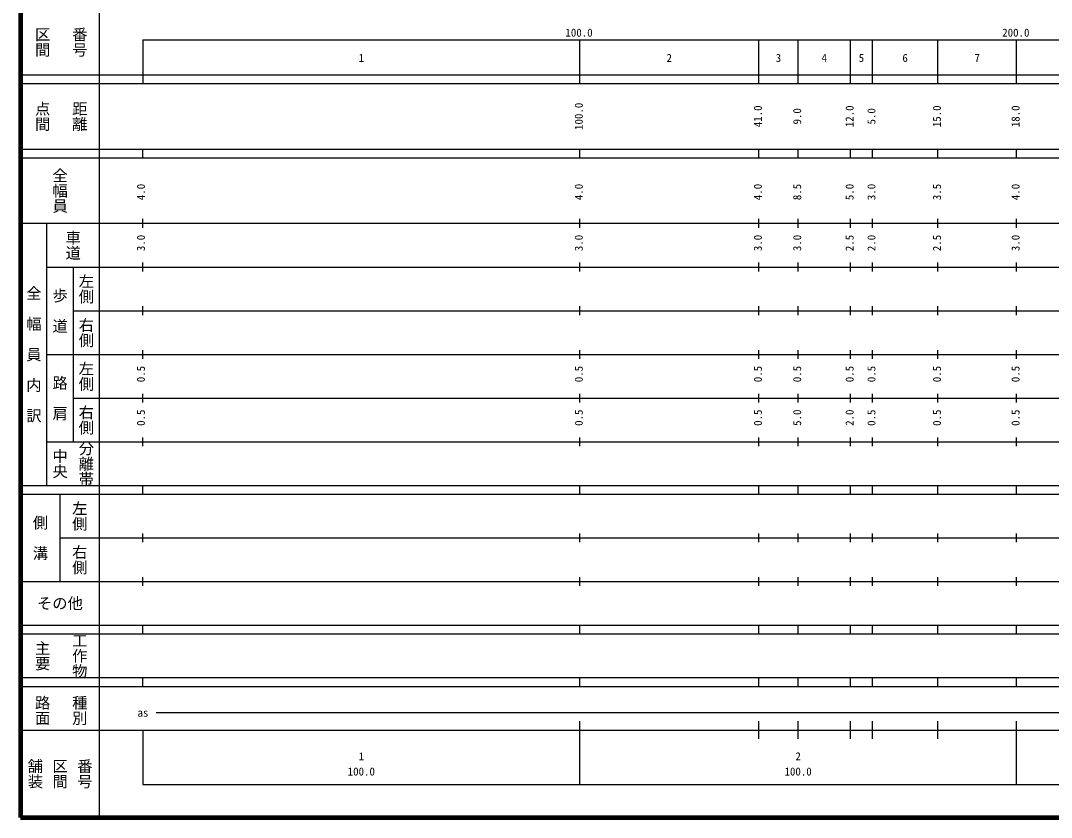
# Model space of a CAD drawing. Units: millimetres on the paper, enlarged 1000 times. Extents: x 40000 to 680000, y 20000 to 380000.
# Drawn here: x 40000 to 275986, y 20000 to 202409 of the extents above; entities that cross this region are included whole.
import ezdxf
from ezdxf.enums import TextEntityAlignment as Align

# ---------------------------------------------------------------- set-up
doc = ezdxf.new("R2010")
doc.units = ezdxf.units.MM
doc.header["$LTSCALE"] = 1000
doc.layers.add('M-TTL', color=2, linetype='Continuous', lineweight=140)
doc.layers.add('M-TTL-BAND', color=7, linetype='Continuous', lineweight=25)
doc.styles.add('@ＭＳ ゴシック', font='')
doc.styles.add('ＭＳ ゴシック', font='')
doc.styles.get('@ＭＳ ゴシック').set_extended_font_data('@MS Gothic')
doc.styles.get('ＭＳ ゴシック').set_extended_font_data('MS Gothic')

msp = doc.modelspace()

# ---------------------------------------------------------------- linework, layer by layer
at = {"layer": 'M-TTL'}
for p, q in [((40000, 380000), (40000, 20000)), ((40000, 20000), (680000, 20000))]:
    msp.add_line(p, q, dxfattribs=at)
at = {"layer": 'M-TTL-BAND'}
for p, q in [((58000, 370000), (58000, 20000)), ((68000, 198000), (579000, 198000)), ((68000, 198000), (68000, 188000)), ((168000, 188000), (168000, 198000)), ((209000, 188000), (209000, 198000)), ((218000, 188000), (218000, 198000)), ((230000, 188000), (230000, 198000)), ((235000, 188000), (235000, 198000)), ((250000, 188000), (250000, 198000)), ((268000, 188000), (268000, 198000)), ((40000, 190000), (579000, 190000)), ((40000, 188000), (579000, 188000)), ((40000, 173000), (579000, 173000)), ((68000, 171000), (68000, 173000)), ((168000, 171000), (168000, 173000)), ((209000, 171000), (209000, 173000)), ((218000, 171000), (218000, 173000)), ((230000, 171000), (230000, 173000)), ((235000, 171000), (235000, 173000)), ((250000, 171000), (250000, 173000)), ((268000, 171000), (268000, 173000)), ((40000, 171000), (579000, 171000)), ((40000, 156000), (579000, 156000)), ((46000, 96000), (46000, 156000)), ((68000, 155000), (68000, 157000)), ((168000, 155000), (168000, 157000)), ((209000, 155000), (209000, 157000)), ((218000, 155000), (218000, 157000)), ((230000, 155000), (230000, 157000)), ((235000, 155000), (235000, 157000)), ((250000, 155000), (250000, 157000)), ((268000, 155000), (268000, 157000)), ((68000, 145000), (68000, 147000)), ((168000, 145000), (168000, 147000)), ((209000, 145000), (209000, 147000)), ((218000, 145000), (218000, 147000)), ((230000, 145000), (230000, 147000)), ((235000, 145000), (235000, 147000)), ((250000, 145000), (250000, 147000)), ((268000, 145000), (268000, 147000)), ((46000, 146000), (579000, 146000)), ((52000, 146000), (52000, 106000)), ((68000, 135000), (68000, 137000)), ((168000, 135000), (168000, 137000)), ((209000, 135000), (209000, 137000)), ((218000, 135000), (218000, 137000)), ((230000, 135000), (230000, 137000)), ((235000, 135000), (235000, 137000)), ((250000, 135000), (250000, 137000)), ((268000, 135000), (268000, 137000)), ((52000, 136000), (579000, 136000)), ((46000, 126000), (579000, 126000)), ((68000, 125000), (68000, 127000)), ((168000, 125000), (168000, 127000)), ((209000, 125000), (209000, 127000)), ((218000, 125000), (218000, 127000)), ((230000, 125000), (230000, 127000)), ((235000, 125000), (235000, 127000)), ((250000, 125000), (250000, 127000)), ((268000, 125000), (268000, 127000)), ((52000, 116000), (579000, 116000)), ((68000, 115000), (68000, 117000)), ((168000, 115000), (168000, 117000)), ((209000, 115000), (209000, 117000)), ((218000, 115000), (218000, 117000)), ((230000, 115000), (230000, 117000)), ((235000, 115000), (235000, 117000)), ((250000, 115000), (250000, 117000)), ((268000, 115000), (268000, 117000)), ((68000, 105000), (68000, 107000)), ((168000, 105000), (168000, 107000)), ((209000, 105000), (209000, 107000)), ((218000, 105000), (218000, 107000)), ((230000, 105000), (230000, 107000)), ((235000, 105000), (235000, 107000)), ((250000, 105000), (250000, 107000)), ((268000, 105000), (268000, 107000)), ((46000, 106000), (579000, 106000)), ((40000, 96000), (579000, 96000)), ((68000, 94000), (68000, 96000)), ((168000, 94000), (168000, 96000)), ((209000, 94000), (209000, 96000)), ((218000, 94000), (218000, 96000)), ((230000, 94000), (230000, 96000)), ((235000, 94000), (235000, 96000)), ((250000, 94000), (250000, 96000)), ((268000, 94000), (268000, 96000)), ((40000, 94000), (579000, 94000)), ((49000, 94000), (49000, 74000)), ((68000, 83000), (68000, 85000)), ((168000, 83000), (168000, 85000)), ((209000, 83000), (209000, 85000)), ((218000, 83000), (218000, 85000)), ((230000, 83000), (230000, 85000)), ((235000, 83000), (235000, 85000)), ((250000, 83000), (250000, 85000)), ((268000, 83000), (268000, 85000)), ((49000, 84000), (579000, 84000)), ((40000, 74000), (579000, 74000)), ((68000, 73000), (68000, 75000)), ((168000, 73000), (168000, 75000)), ((209000, 73000), (209000, 75000)), ((218000, 73000), (218000, 75000)), ((230000, 73000), (230000, 75000)), ((235000, 73000), (235000, 75000)), ((250000, 73000), (250000, 75000)), ((268000, 73000), (268000, 75000)), ((40000, 64000), (579000, 64000)), ((68000, 62000), (68000, 64000)), ((168000, 62000), (168000, 64000)), ((209000, 62000), (209000, 64000)), ((218000, 62000), (218000, 64000)), ((230000, 62000), (230000, 64000)), ((235000, 62000), (235000, 64000)), ((250000, 62000), (250000, 64000)), ((268000, 62000), (268000, 64000)), ((40000, 62000), (579000, 62000)), ((40000, 52000), (579000, 52000)), ((68000, 50000), (68000, 52000)), ((168000, 50000), (168000, 52000)), ((209000, 50000), (209000, 52000)), ((218000, 50000), (218000, 52000)), ((230000, 50000), (230000, 52000)), ((235000, 50000), (235000, 52000)), ((250000, 50000), (250000, 52000)), ((268000, 50000), (268000, 52000)), ((40000, 50000), (579000, 50000)), ((71000, 44000), (565000, 44000)), ((168000, 27500), (168000, 42000)), ((209000, 38000), (209000, 42000)), ((218000, 38000), (218000, 42000)), ((230000, 38000), (230000, 42000)), ((235000, 38000), (235000, 42000)), ((250000, 38000), (250000, 42000)), ((268000, 27500), (268000, 42000)), ((40000, 40000), (579000, 40000)), ((68000, 40000), (68000, 27500)), ((68000, 27500), (579000, 27500))]:
    msp.add_line(p, q, dxfattribs=at)

# ---------------------------------------------------------------- texts
at = {"layer": 'M-TTL-BAND', "style": '@ＭＳ ゴシック'}
for s, p in [('区間', (45000, 197500)), ('番号', (53500, 197500)), ('点間', (45000, 180500)), ('距離', (53500, 180500)), ('全幅員', (49000, 163500)), ('車道', (52000, 151000)), ('左側', (55000, 141000)), ('全\u3000幅\u3000員\u3000内\u3000訳', (43000, 126000)), ('歩\u3000道', (49000, 136000)), ('右側', (55000, 131000)), ('左側', (55000, 121000)), ('路\u3000肩', (49000, 116000)), ('右側', (55000, 111000)), ('中央', (49000, 101000)), ('分離帯', (55000, 101000)), ('左側', (53500, 89000)), ('側\u3000溝', (44500, 84000)), ('右側', (53500, 79000)), ('工作物', (53500, 57000)), ('主要', (45000, 57000)), ('路面', (45000, 44500)), ('種別', (53500, 44500)), ('舗装', (43333, 30000)), ('区間', (49000, 30000)), ('番号', (54667, 30000))]:
    msp.add_text(s, height=2566, rotation=270, dxfattribs=at).set_placement(p, align=Align.MIDDLE_CENTER)
at = {"layer": 'M-TTL-BAND', "style": 'ＭＳ ゴシック'}
for s, p in [('100.0', (167844, 198195)), ('200.0', (267844, 198195)), ('1', (118000, 192405)), ('2', (188500, 192405)), ('3', (213500, 192405)), ('4', (224000, 192405)), ('5', (232500, 192405)), ('6', (242500, 192405)), ('7', (259000, 192405)), ('as', (68000, 42500)), ('1', (118000, 32523)), ('2', (218000, 32523)), ('100.0', (118000, 29033)), ('100.0', (218000, 29033))]:
    msp.add_text(s, height=1833, dxfattribs=at).set_placement(p, align=Align.BOTTOM_CENTER)
for s, p in [('100.0', (169247, 180500)), ('41.0', (210247, 180500)), ('9.0', (219247, 180500)), ('12.0', (231247, 180500)), ('5.0', (236247, 180500)), ('15.0', (251247, 180500)), ('18.0', (269247, 180500)), ('4.0', (69000, 163174)), ('4.0', (169247, 163174)), ('4.0', (210247, 163174)), ('8.5', (219247, 163174)), ('5.0', (231247, 163174)), ('3.0', (236247, 163174)), ('3.5', (251247, 163174)), ('4.0', (269247, 163174)), ('3.0', (69000, 151500)), ('3.0', (169247, 151500)), ('3.0', (210247, 151500)), ('3.0', (219247, 151500)), ('2.5', (231247, 151500)), ('2.0', (236247, 151500)), ('2.5', (251247, 151500)), ('3.0', (269247, 151500)), ('0.5', (69000, 121500)), ('0.5', (169247, 121500)), ('0.5', (210247, 121500)), ('0.5', (219247, 121500)), ('0.5', (231247, 121500)), ('0.5', (236247, 121500)), ('0.5', (251247, 121500)), ('0.5', (269247, 121500)), ('0.5', (69000, 111500)), ('0.5', (169247, 111500)), ('0.5', (210247, 111500)), ('5.0', (219247, 111500)), ('2.0', (231247, 111500)), ('0.5', (236247, 111500)), ('0.5', (251247, 111500)), ('0.5', (269247, 111500))]:
    msp.add_text(s, height=1833, rotation=90, dxfattribs=at).set_placement(p, align=Align.BOTTOM_CENTER)
msp.add_text('その他', height=2566, dxfattribs=at).set_placement((49000, 69000), align=Align.MIDDLE_CENTER)

doc.saveas('drawing.dxf')
